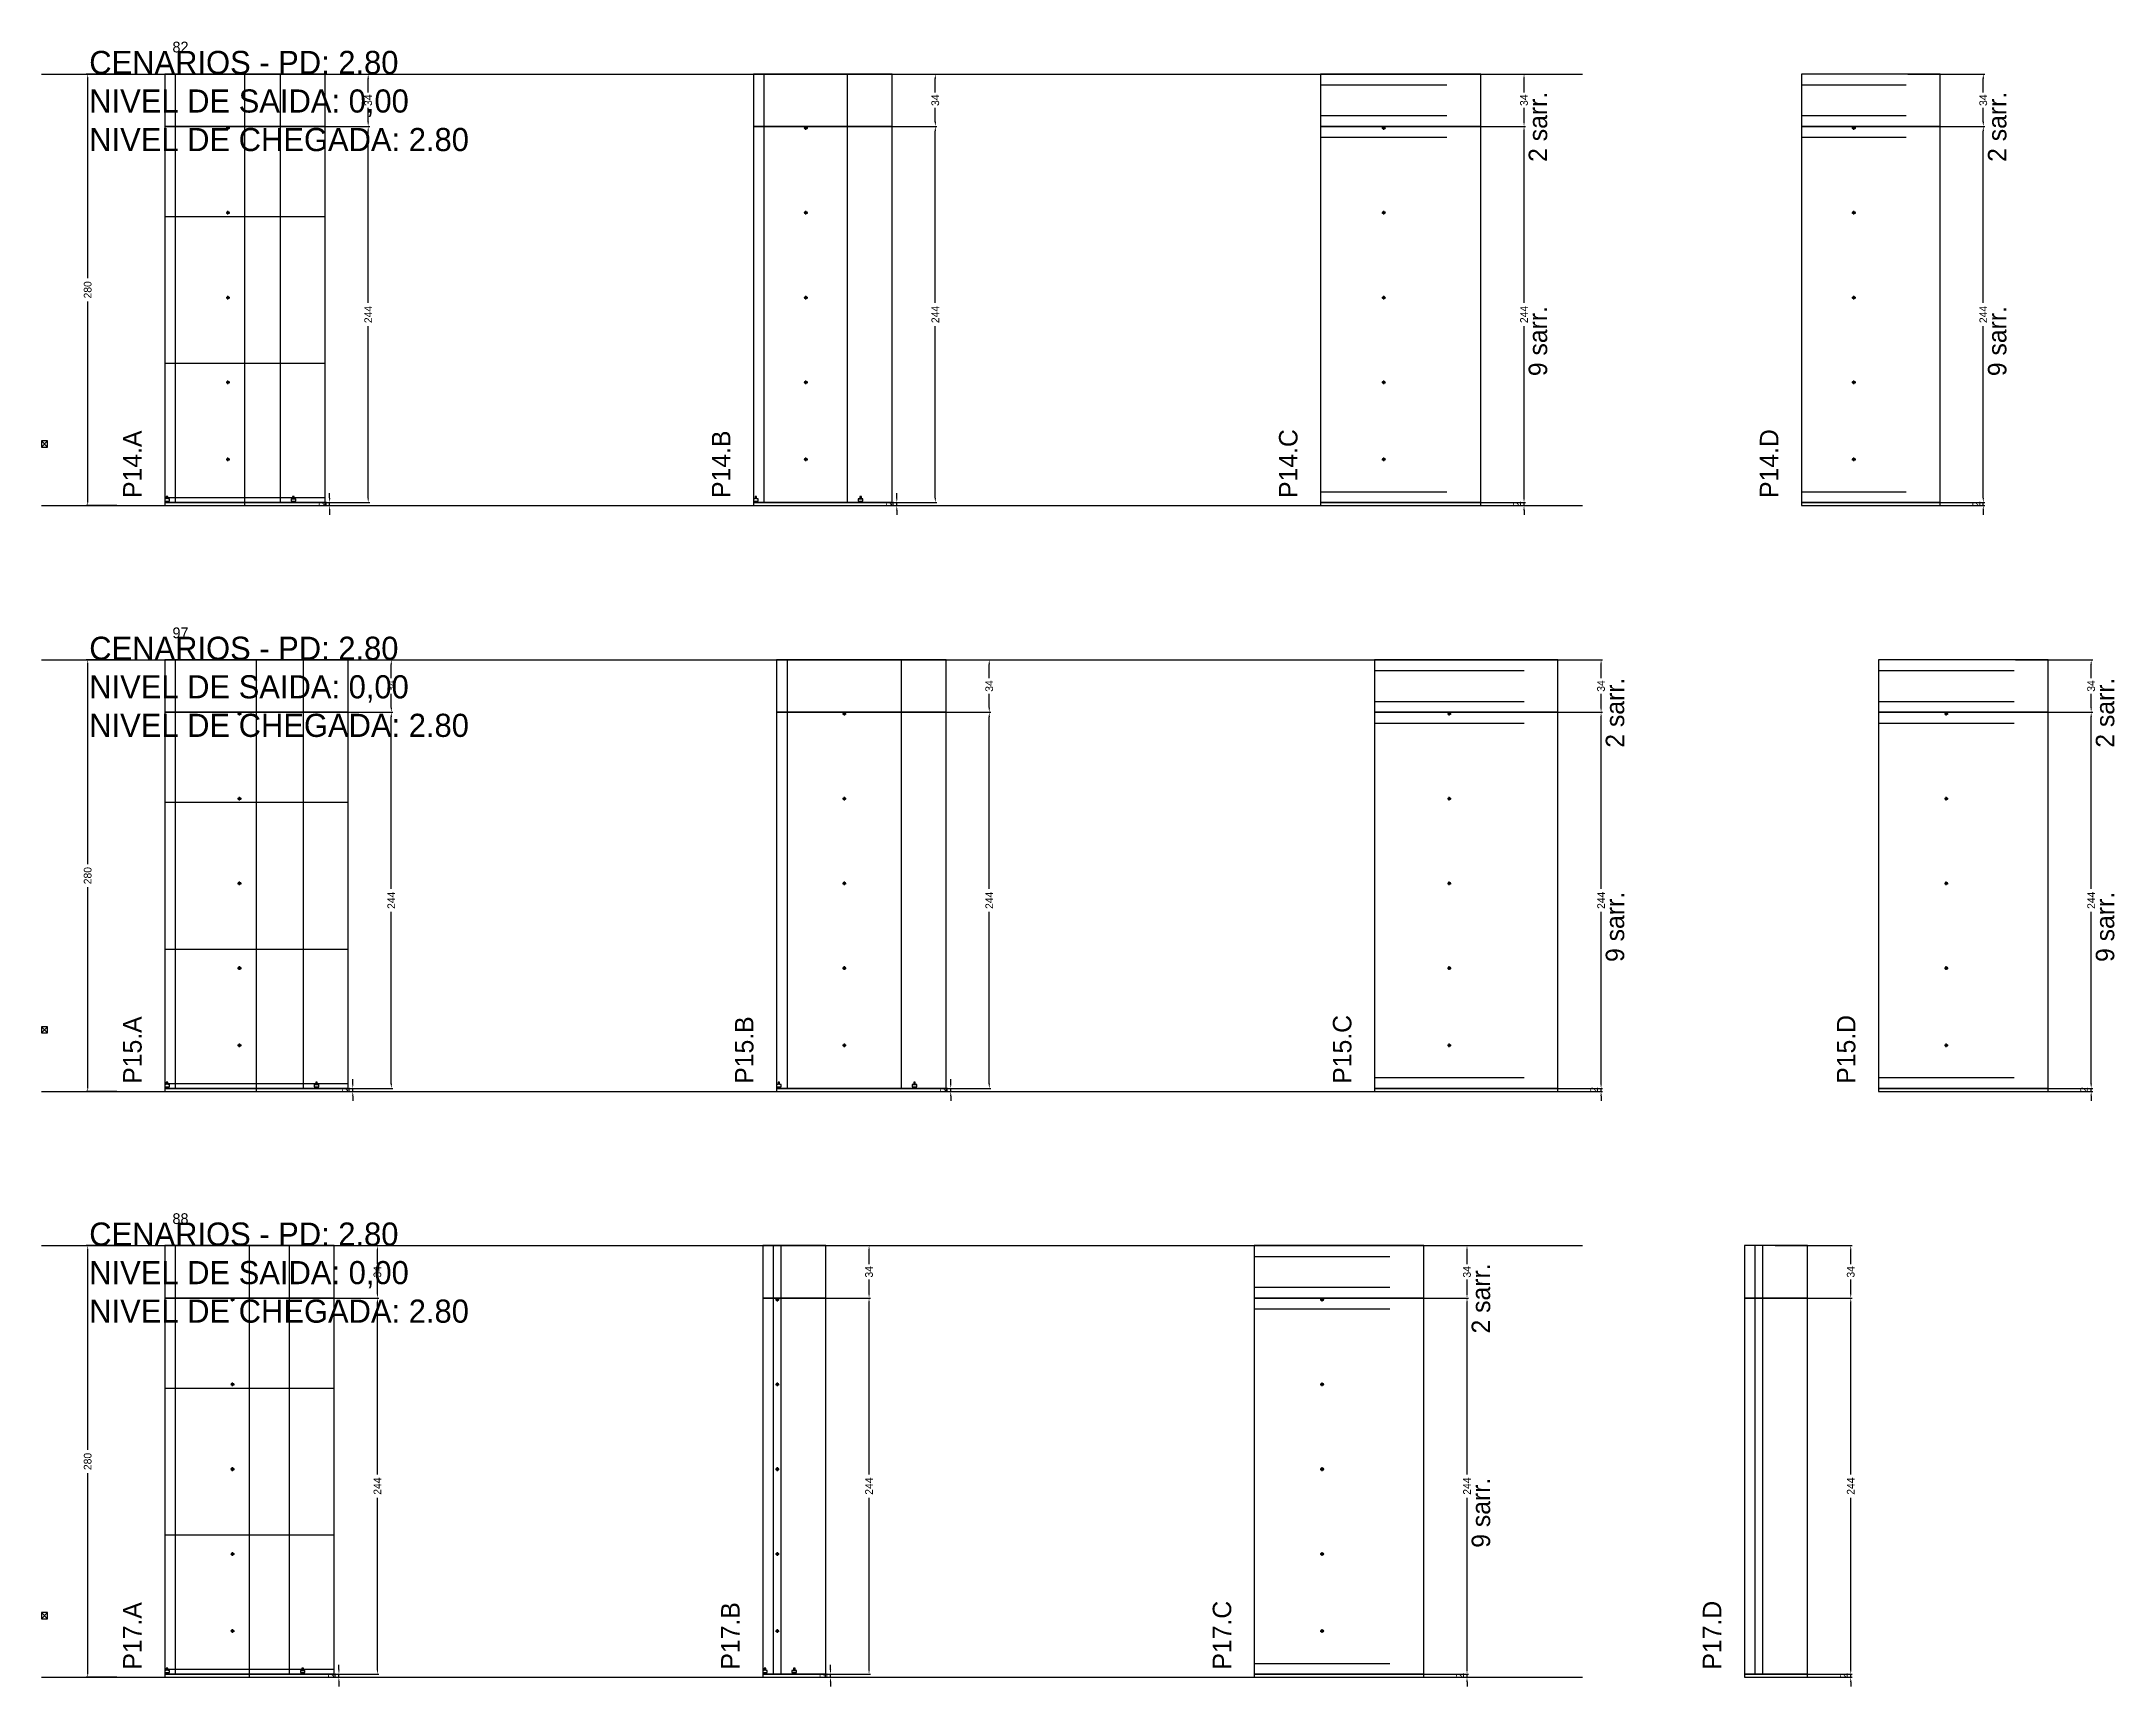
# Model space of a CAD drawing. Header units: centimetres. Extents: x -10500 to 4141, y -7986 to 295.
# Drawn here: x -7000 to -5655, y -6086 to -5019 of the extents above; entities that cross this region are included whole.
import ezdxf

# ---------------------------------------------------------------- set-up
doc = ezdxf.new("R2010")
doc.units = ezdxf.units.CM
doc.linetypes.add('DASHED', pattern=[2, -2])
for name, color, linetype in [('COTA', 241, 'Continuous'), ('COTAS FURACAO', 16, 'Continuous'), ('Madeira', 30, 'Continuous'), ('NOMENCLATURA', 7, 'Continuous'), ('Nível', 160, 'Continuous'), ('Painéis', 200, 'Continuous'), ('Perfil Metálico', 150, 'Continuous'), ('SARR_2.2x7', 40, 'Continuous'), ('SARRAFO DE PRESSAO', 200, 'Continuous'), ('texto', 7, 'Continuous')]:
    doc.layers.add(name, color=color, linetype=linetype)
doc.dimstyles.new('PAINEL-NOVA', dxfattribs={"dimtxt": 5, "dimasz": 3, "dimexe": 1, "dimexo": 1, "dimgap": 1, "dimtad": 1, "dimcen": 2.5, "dimazin": 3, "dimtfac": 1, "dimtmove": 0, "dimatfit": 3})

# ---------------------------------------------------------------- blocks, each defined once
blk = doc.blocks.new('_CLOSEDFILLED')
at = {"color": 0, "linetype": 'BYBLOCK'}
blk.add_solid([(-1, 0.16), (0, 0), (-1, -0.16)], dxfattribs=at)
blk = doc.blocks.new('*D339')
for p, q in [((-6951, -5040), (-6971, -5040)), ((-6970, -5172.5), (-6970, -5043)), ((-6970, -5317), (-6970, -5187.5)), ((-6951, -5320), (-6971, -5320))]:
    blk.add_line(p, q)
at = {"layer": 'Defpoints'}
for p in [(-6950, -5040), (-6970, -5320), (-6950, -5320)]:
    blk.add_point(p, dxfattribs=at)
at = {"layer": 'COTA', "xscale": 3, "yscale": 3}
for p, rotation in [((-6970, -5040), 90), ((-6970, -5320), 270)]:
    blk.add_blockref('_CLOSEDFILLED', p, dxfattribs=dict(at, rotation=rotation))
at = {"layer": 'COTA', "insert": (-6970, -5180), "char_height": 5, "attachment_point": 5, "rotation": 90}
blk.add_mtext('280', dxfattribs=at)
blk = doc.blocks.new('MULDURA')
at = {"layer": 'Paineis'}
for p, q in [((0, 0), (4, 4)), ((4, 0), (0, 4))]:
    blk.add_line(p, q, dxfattribs=at)
blk.add_lwpolyline([(0, 0), (4, 0), (4, 4), (0, 4)], close=True, dxfattribs=at)
blk = doc.blocks.new('*D341')
for p, q in [((-6837, -5074), (-6787, -5074)), ((-6788, -5188.5), (-6788, -5077)), ((-6788, -5315), (-6788, -5203.5)), ((-6837, -5318), (-6787, -5318))]:
    blk.add_line(p, q)
at = {"layer": 'Defpoints'}
for p in [(-6838, -5074), (-6838, -5318), (-6788, -5318)]:
    blk.add_point(p, dxfattribs=at)
at = {"layer": 'COTA', "xscale": 3, "yscale": 3}
for p, rotation in [((-6788, -5074), 90), ((-6788, -5318), 270)]:
    blk.add_blockref('_CLOSEDFILLED', p, dxfattribs=dict(at, rotation=rotation))
at = {"layer": 'COTA', "insert": (-6788, -5196), "char_height": 5, "attachment_point": 5, "rotation": 90}
blk.add_mtext('244', dxfattribs=at)
blk = doc.blocks.new('*D342')
for p, q in [((-6837, -5040), (-6787, -5040)), ((-6788, -5052), (-6788, -5043)), ((-6788, -5071), (-6788, -5062)), ((-6837, -5074), (-6787, -5074))]:
    blk.add_line(p, q)
at = {"layer": 'Defpoints'}
for p in [(-6838, -5040), (-6838, -5074), (-6788, -5074)]:
    blk.add_point(p, dxfattribs=at)
at = {"layer": 'COTA', "xscale": 3, "yscale": 3}
for p, rotation in [((-6788, -5040), 90), ((-6788, -5074), 270)]:
    blk.add_blockref('_CLOSEDFILLED', p, dxfattribs=dict(at, rotation=rotation))
at = {"layer": 'COTA', "insert": (-6788, -5057), "char_height": 5, "attachment_point": 5, "rotation": 90}
blk.add_mtext('34', dxfattribs=at)
blk = doc.blocks.new('SLIPTEE')
at = {"layer": 'Paineis'}
blk.add_lwpolyline([(0, 0), (3, 0), (3, 1.5), (2, 1.5), (2, 3), (1, 3), (1, 1.5), (0, 1.5)], close=True, dxfattribs=at)
blk = doc.blocks.new('SLIPTDD')
at = {"layer": 'Paineis'}
blk.add_line((0, 1.5), (3, 1.5), dxfattribs=at)
blk.add_lwpolyline([(0, 0), (3, 0), (3, 1.5), (2, 1.5), (2, 3), (1, 3), (1, 1.5), (0, 1.5)], close=True, dxfattribs=at)
blk = doc.blocks.new('furacao')
at = {"layer": 'COTAS FURACAO'}
for p, q in [((-1.2, 0), (1.2, 0)), ((0, -1.2), (0, 1.2))]:
    blk.add_line(p, q, dxfattribs=at)
blk.add_circle((0, 0), 0.8, dxfattribs=at)
blk = doc.blocks.new('*D344')
for p, q in [((-6469, -5074), (-6419, -5074)), ((-6420, -5188.5), (-6420, -5077)), ((-6420, -5315), (-6420, -5203.5)), ((-6469, -5318), (-6419, -5318))]:
    blk.add_line(p, q)
at = {"layer": 'Defpoints'}
for p in [(-6470, -5074), (-6470, -5318), (-6420, -5318)]:
    blk.add_point(p, dxfattribs=at)
at = {"layer": 'COTA', "xscale": 3, "yscale": 3}
for p, rotation in [((-6420, -5074), 90), ((-6420, -5318), 270)]:
    blk.add_blockref('_CLOSEDFILLED', p, dxfattribs=dict(at, rotation=rotation))
at = {"layer": 'COTA', "insert": (-6420, -5196), "char_height": 5, "attachment_point": 5, "rotation": 90}
blk.add_mtext('244', dxfattribs=at)
blk = doc.blocks.new('*D345')
for p, q in [((-6469, -5040), (-6419, -5040)), ((-6420, -5052), (-6420, -5043)), ((-6420, -5071), (-6420, -5062)), ((-6469, -5074), (-6419, -5074))]:
    blk.add_line(p, q)
at = {"layer": 'Defpoints'}
for p in [(-6470, -5040), (-6470, -5074), (-6420, -5074)]:
    blk.add_point(p, dxfattribs=at)
at = {"layer": 'COTA', "xscale": 3, "yscale": 3}
for p, rotation in [((-6420, -5040), 90), ((-6420, -5074), 270)]:
    blk.add_blockref('_CLOSEDFILLED', p, dxfattribs=dict(at, rotation=rotation))
at = {"layer": 'COTA', "insert": (-6420, -5057), "char_height": 5, "attachment_point": 5, "rotation": 90}
blk.add_mtext('34', dxfattribs=at)
blk = doc.blocks.new('*D347')
for p, q in [((-6087, -5074), (-6037, -5074)), ((-6038, -5188.5), (-6038, -5077)), ((-6038, -5315), (-6038, -5203.5)), ((-6087, -5318), (-6037, -5318))]:
    blk.add_line(p, q)
at = {"layer": 'Defpoints'}
for p in [(-6088, -5074), (-6088, -5318), (-6038, -5318)]:
    blk.add_point(p, dxfattribs=at)
at = {"layer": 'COTA', "xscale": 3, "yscale": 3}
for p, rotation in [((-6038, -5074), 90), ((-6038, -5318), 270)]:
    blk.add_blockref('_CLOSEDFILLED', p, dxfattribs=dict(at, rotation=rotation))
at = {"layer": 'COTA', "insert": (-6038, -5196), "char_height": 5, "attachment_point": 5, "rotation": 90}
blk.add_mtext('244', dxfattribs=at)
blk = doc.blocks.new('*D348')
for p, q in [((-6087, -5040), (-6037, -5040)), ((-6038, -5052), (-6038, -5043)), ((-6038, -5071), (-6038, -5062)), ((-6087, -5074), (-6037, -5074))]:
    blk.add_line(p, q)
at = {"layer": 'Defpoints'}
for p in [(-6088, -5040), (-6088, -5074), (-6038, -5074)]:
    blk.add_point(p, dxfattribs=at)
at = {"layer": 'COTA', "xscale": 3, "yscale": 3}
for p, rotation in [((-6038, -5040), 90), ((-6038, -5074), 270)]:
    blk.add_blockref('_CLOSEDFILLED', p, dxfattribs=dict(at, rotation=rotation))
at = {"layer": 'COTA', "insert": (-6038, -5057), "char_height": 5, "attachment_point": 5, "rotation": 90}
blk.add_mtext('34', dxfattribs=at)
blk = doc.blocks.new('*D350')
for p, q in [((-5789, -5074), (-5739, -5074)), ((-5740, -5188.5), (-5740, -5077)), ((-5740, -5315), (-5740, -5203.5)), ((-5789, -5318), (-5739, -5318))]:
    blk.add_line(p, q)
at = {"layer": 'Defpoints'}
for p in [(-5790, -5074), (-5790, -5318), (-5740, -5318)]:
    blk.add_point(p, dxfattribs=at)
at = {"layer": 'COTA', "xscale": 3, "yscale": 3}
for p, rotation in [((-5740, -5074), 90), ((-5740, -5318), 270)]:
    blk.add_blockref('_CLOSEDFILLED', p, dxfattribs=dict(at, rotation=rotation))
at = {"layer": 'COTA', "insert": (-5740, -5196), "char_height": 5, "attachment_point": 5, "rotation": 90}
blk.add_mtext('244', dxfattribs=at)
blk = doc.blocks.new('*D351')
for p, q in [((-5789, -5040), (-5739, -5040)), ((-5740, -5052), (-5740, -5043)), ((-5740, -5071), (-5740, -5062)), ((-5789, -5074), (-5739, -5074))]:
    blk.add_line(p, q)
at = {"layer": 'Defpoints'}
for p in [(-5790, -5040), (-5790, -5074), (-5740, -5074)]:
    blk.add_point(p, dxfattribs=at)
at = {"layer": 'COTA', "xscale": 3, "yscale": 3}
for p, rotation in [((-5740, -5040), 90), ((-5740, -5074), 270)]:
    blk.add_blockref('_CLOSEDFILLED', p, dxfattribs=dict(at, rotation=rotation))
at = {"layer": 'COTA', "insert": (-5740, -5057), "char_height": 5, "attachment_point": 5, "rotation": 90}
blk.add_mtext('34', dxfattribs=at)
blk = doc.blocks.new('*D365')
for p, q in [((-6951, -5420), (-6971, -5420)), ((-6970, -5552.5), (-6970, -5423)), ((-6970, -5697), (-6970, -5567.5)), ((-6951, -5700), (-6971, -5700))]:
    blk.add_line(p, q)
at = {"layer": 'Defpoints'}
for p in [(-6950, -5420), (-6970, -5700), (-6950, -5700)]:
    blk.add_point(p, dxfattribs=at)
at = {"layer": 'COTA', "xscale": 3, "yscale": 3}
for p, rotation in [((-6970, -5420), 90), ((-6970, -5700), 270)]:
    blk.add_blockref('_CLOSEDFILLED', p, dxfattribs=dict(at, rotation=rotation))
at = {"layer": 'COTA', "insert": (-6970, -5560), "char_height": 5, "attachment_point": 5, "rotation": 90}
blk.add_mtext('280', dxfattribs=at)
blk = doc.blocks.new('*D367')
for p, q in [((-6822, -5454), (-6772, -5454)), ((-6773, -5568.5), (-6773, -5457)), ((-6773, -5695), (-6773, -5583.5)), ((-6822, -5698), (-6772, -5698))]:
    blk.add_line(p, q)
at = {"layer": 'Defpoints'}
for p in [(-6823, -5454), (-6823, -5698), (-6773, -5698)]:
    blk.add_point(p, dxfattribs=at)
at = {"layer": 'COTA', "xscale": 3, "yscale": 3}
for p, rotation in [((-6773, -5454), 90), ((-6773, -5698), 270)]:
    blk.add_blockref('_CLOSEDFILLED', p, dxfattribs=dict(at, rotation=rotation))
at = {"layer": 'COTA', "insert": (-6773, -5576), "char_height": 5, "attachment_point": 5, "rotation": 90}
blk.add_mtext('244', dxfattribs=at)
blk = doc.blocks.new('*D368')
for p, q in [((-6822, -5420), (-6772, -5420)), ((-6773, -5432), (-6773, -5423)), ((-6773, -5451), (-6773, -5442)), ((-6822, -5454), (-6772, -5454))]:
    blk.add_line(p, q)
at = {"layer": 'Defpoints'}
for p in [(-6823, -5420), (-6823, -5454), (-6773, -5454)]:
    blk.add_point(p, dxfattribs=at)
at = {"layer": 'COTA', "xscale": 3, "yscale": 3}
for p, rotation in [((-6773, -5420), 90), ((-6773, -5454), 270)]:
    blk.add_blockref('_CLOSEDFILLED', p, dxfattribs=dict(at, rotation=rotation))
at = {"layer": 'COTA', "insert": (-6773, -5437), "char_height": 5, "attachment_point": 5, "rotation": 90}
blk.add_mtext('34', dxfattribs=at)
blk = doc.blocks.new('*D370')
for p, q in [((-6434, -5454), (-6384, -5454)), ((-6385, -5568.5), (-6385, -5457)), ((-6385, -5695), (-6385, -5583.5)), ((-6434, -5698), (-6384, -5698))]:
    blk.add_line(p, q)
at = {"layer": 'Defpoints'}
for p in [(-6435, -5454), (-6435, -5698), (-6385, -5698)]:
    blk.add_point(p, dxfattribs=at)
at = {"layer": 'COTA', "xscale": 3, "yscale": 3}
for p, rotation in [((-6385, -5454), 90), ((-6385, -5698), 270)]:
    blk.add_blockref('_CLOSEDFILLED', p, dxfattribs=dict(at, rotation=rotation))
at = {"layer": 'COTA', "insert": (-6385, -5576), "char_height": 5, "attachment_point": 5, "rotation": 90}
blk.add_mtext('244', dxfattribs=at)
blk = doc.blocks.new('*D371')
for p, q in [((-6434, -5420), (-6384, -5420)), ((-6385, -5432), (-6385, -5423)), ((-6385, -5451), (-6385, -5442)), ((-6434, -5454), (-6384, -5454))]:
    blk.add_line(p, q)
at = {"layer": 'Defpoints'}
for p in [(-6435, -5420), (-6435, -5454), (-6385, -5454)]:
    blk.add_point(p, dxfattribs=at)
at = {"layer": 'COTA', "xscale": 3, "yscale": 3}
for p, rotation in [((-6385, -5420), 90), ((-6385, -5454), 270)]:
    blk.add_blockref('_CLOSEDFILLED', p, dxfattribs=dict(at, rotation=rotation))
at = {"layer": 'COTA', "insert": (-6385, -5437), "char_height": 5, "attachment_point": 5, "rotation": 90}
blk.add_mtext('34', dxfattribs=at)
blk = doc.blocks.new('*D373')
for p, q in [((-6037, -5454), (-5987, -5454)), ((-5988, -5568.5), (-5988, -5457)), ((-5988, -5695), (-5988, -5583.5)), ((-6037, -5698), (-5987, -5698))]:
    blk.add_line(p, q)
at = {"layer": 'Defpoints'}
for p in [(-6038, -5454), (-6038, -5698), (-5988, -5698)]:
    blk.add_point(p, dxfattribs=at)
at = {"layer": 'COTA', "xscale": 3, "yscale": 3}
for p, rotation in [((-5988, -5454), 90), ((-5988, -5698), 270)]:
    blk.add_blockref('_CLOSEDFILLED', p, dxfattribs=dict(at, rotation=rotation))
at = {"layer": 'COTA', "insert": (-5988, -5576), "char_height": 5, "attachment_point": 5, "rotation": 90}
blk.add_mtext('244', dxfattribs=at)
blk = doc.blocks.new('*D374')
for p, q in [((-6037, -5420), (-5987, -5420)), ((-5988, -5432), (-5988, -5423)), ((-5988, -5451), (-5988, -5442)), ((-6037, -5454), (-5987, -5454))]:
    blk.add_line(p, q)
at = {"layer": 'Defpoints'}
for p in [(-6038, -5420), (-6038, -5454), (-5988, -5454)]:
    blk.add_point(p, dxfattribs=at)
at = {"layer": 'COTA', "xscale": 3, "yscale": 3}
for p, rotation in [((-5988, -5420), 90), ((-5988, -5454), 270)]:
    blk.add_blockref('_CLOSEDFILLED', p, dxfattribs=dict(at, rotation=rotation))
at = {"layer": 'COTA', "insert": (-5988, -5437), "char_height": 5, "attachment_point": 5, "rotation": 90}
blk.add_mtext('34', dxfattribs=at)
blk = doc.blocks.new('*D376')
for p, q in [((-5719, -5454), (-5669, -5454)), ((-5670, -5568.5), (-5670, -5457)), ((-5670, -5695), (-5670, -5583.5)), ((-5719, -5698), (-5669, -5698))]:
    blk.add_line(p, q)
at = {"layer": 'Defpoints'}
for p in [(-5720, -5454), (-5720, -5698), (-5670, -5698)]:
    blk.add_point(p, dxfattribs=at)
at = {"layer": 'COTA', "xscale": 3, "yscale": 3}
for p, rotation in [((-5670, -5454), 90), ((-5670, -5698), 270)]:
    blk.add_blockref('_CLOSEDFILLED', p, dxfattribs=dict(at, rotation=rotation))
at = {"layer": 'COTA', "insert": (-5670, -5576), "char_height": 5, "attachment_point": 5, "rotation": 90}
blk.add_mtext('244', dxfattribs=at)
blk = doc.blocks.new('*D377')
for p, q in [((-5719, -5420), (-5669, -5420)), ((-5670, -5432), (-5670, -5423)), ((-5670, -5451), (-5670, -5442)), ((-5719, -5454), (-5669, -5454))]:
    blk.add_line(p, q)
at = {"layer": 'Defpoints'}
for p in [(-5720, -5420), (-5720, -5454), (-5670, -5454)]:
    blk.add_point(p, dxfattribs=at)
at = {"layer": 'COTA', "xscale": 3, "yscale": 3}
for p, rotation in [((-5670, -5420), 90), ((-5670, -5454), 270)]:
    blk.add_blockref('_CLOSEDFILLED', p, dxfattribs=dict(at, rotation=rotation))
at = {"layer": 'COTA', "insert": (-5670, -5437), "char_height": 5, "attachment_point": 5, "rotation": 90}
blk.add_mtext('34', dxfattribs=at)
blk = doc.blocks.new('*D391')
for p, q in [((-6951, -5800), (-6971, -5800)), ((-6970, -5932.5), (-6970, -5803)), ((-6970, -6077), (-6970, -5947.5)), ((-6951, -6080), (-6971, -6080))]:
    blk.add_line(p, q)
at = {"layer": 'Defpoints'}
for p in [(-6950, -5800), (-6970, -6080), (-6950, -6080)]:
    blk.add_point(p, dxfattribs=at)
at = {"layer": 'COTA', "xscale": 3, "yscale": 3}
for p, rotation in [((-6970, -5800), 90), ((-6970, -6080), 270)]:
    blk.add_blockref('_CLOSEDFILLED', p, dxfattribs=dict(at, rotation=rotation))
at = {"layer": 'COTA', "insert": (-6970, -5940), "char_height": 5, "attachment_point": 5, "rotation": 90}
blk.add_mtext('280', dxfattribs=at)
blk = doc.blocks.new('*D393')
for p, q in [((-6831, -5834), (-6781, -5834)), ((-6782, -5948.5), (-6782, -5837)), ((-6782, -6075), (-6782, -5963.5)), ((-6831, -6078), (-6781, -6078))]:
    blk.add_line(p, q)
at = {"layer": 'Defpoints'}
for p in [(-6832, -5834), (-6832, -6078), (-6782, -6078)]:
    blk.add_point(p, dxfattribs=at)
at = {"layer": 'COTA', "xscale": 3, "yscale": 3}
for p, rotation in [((-6782, -5834), 90), ((-6782, -6078), 270)]:
    blk.add_blockref('_CLOSEDFILLED', p, dxfattribs=dict(at, rotation=rotation))
at = {"layer": 'COTA', "insert": (-6782, -5956), "char_height": 5, "attachment_point": 5, "rotation": 90}
blk.add_mtext('244', dxfattribs=at)
blk = doc.blocks.new('*D394')
for p, q in [((-6831, -5800), (-6781, -5800)), ((-6782, -5812), (-6782, -5803)), ((-6782, -5831), (-6782, -5822)), ((-6831, -5834), (-6781, -5834))]:
    blk.add_line(p, q)
at = {"layer": 'Defpoints'}
for p in [(-6832, -5800), (-6832, -5834), (-6782, -5834)]:
    blk.add_point(p, dxfattribs=at)
at = {"layer": 'COTA', "xscale": 3, "yscale": 3}
for p, rotation in [((-6782, -5800), 90), ((-6782, -5834), 270)]:
    blk.add_blockref('_CLOSEDFILLED', p, dxfattribs=dict(at, rotation=rotation))
at = {"layer": 'COTA', "insert": (-6782, -5817), "char_height": 5, "attachment_point": 5, "rotation": 90}
blk.add_mtext('34', dxfattribs=at)
blk = doc.blocks.new('*D396')
for p, q in [((-6512, -5834), (-6462, -5834)), ((-6463, -5948.5), (-6463, -5837)), ((-6463, -6075), (-6463, -5963.5)), ((-6512, -6078), (-6462, -6078))]:
    blk.add_line(p, q)
at = {"layer": 'Defpoints'}
for p in [(-6513, -5834), (-6513, -6078), (-6463, -6078)]:
    blk.add_point(p, dxfattribs=at)
at = {"layer": 'COTA', "xscale": 3, "yscale": 3}
for p, rotation in [((-6463, -5834), 90), ((-6463, -6078), 270)]:
    blk.add_blockref('_CLOSEDFILLED', p, dxfattribs=dict(at, rotation=rotation))
at = {"layer": 'COTA', "insert": (-6463, -5956), "char_height": 5, "attachment_point": 5, "rotation": 90}
blk.add_mtext('244', dxfattribs=at)
blk = doc.blocks.new('*D397')
for p, q in [((-6512, -5800), (-6462, -5800)), ((-6463, -5812), (-6463, -5803)), ((-6463, -5831), (-6463, -5822)), ((-6512, -5834), (-6462, -5834))]:
    blk.add_line(p, q)
at = {"layer": 'Defpoints'}
for p in [(-6513, -5800), (-6513, -5834), (-6463, -5834)]:
    blk.add_point(p, dxfattribs=at)
at = {"layer": 'COTA', "xscale": 3, "yscale": 3}
for p, rotation in [((-6463, -5800), 90), ((-6463, -5834), 270)]:
    blk.add_blockref('_CLOSEDFILLED', p, dxfattribs=dict(at, rotation=rotation))
at = {"layer": 'COTA', "insert": (-6463, -5817), "char_height": 5, "attachment_point": 5, "rotation": 90}
blk.add_mtext('34', dxfattribs=at)
blk = doc.blocks.new('*D399')
for p, q in [((-6124, -5834), (-6074, -5834)), ((-6075, -5948.5), (-6075, -5837)), ((-6075, -6075), (-6075, -5963.5)), ((-6124, -6078), (-6074, -6078))]:
    blk.add_line(p, q)
at = {"layer": 'Defpoints'}
for p in [(-6125, -5834), (-6125, -6078), (-6075, -6078)]:
    blk.add_point(p, dxfattribs=at)
at = {"layer": 'COTA', "xscale": 3, "yscale": 3}
for p, rotation in [((-6075, -5834), 90), ((-6075, -6078), 270)]:
    blk.add_blockref('_CLOSEDFILLED', p, dxfattribs=dict(at, rotation=rotation))
at = {"layer": 'COTA', "insert": (-6075, -5956), "char_height": 5, "attachment_point": 5, "rotation": 90}
blk.add_mtext('244', dxfattribs=at)
blk = doc.blocks.new('*D400')
for p, q in [((-6124, -5800), (-6074, -5800)), ((-6075, -5812), (-6075, -5803)), ((-6075, -5831), (-6075, -5822)), ((-6124, -5834), (-6074, -5834))]:
    blk.add_line(p, q)
at = {"layer": 'Defpoints'}
for p in [(-6125, -5800), (-6125, -5834), (-6075, -5834)]:
    blk.add_point(p, dxfattribs=at)
at = {"layer": 'COTA', "xscale": 3, "yscale": 3}
for p, rotation in [((-6075, -5800), 90), ((-6075, -5834), 270)]:
    blk.add_blockref('_CLOSEDFILLED', p, dxfattribs=dict(at, rotation=rotation))
at = {"layer": 'COTA', "insert": (-6075, -5817), "char_height": 5, "attachment_point": 5, "rotation": 90}
blk.add_mtext('34', dxfattribs=at)
blk = doc.blocks.new('*D402')
for p, q in [((-5875, -5834), (-5825, -5834)), ((-5826, -5948.5), (-5826, -5837)), ((-5826, -6075), (-5826, -5963.5)), ((-5875, -6078), (-5825, -6078))]:
    blk.add_line(p, q)
at = {"layer": 'Defpoints'}
for p in [(-5876, -5834), (-5876, -6078), (-5826, -6078)]:
    blk.add_point(p, dxfattribs=at)
at = {"layer": 'COTA', "xscale": 3, "yscale": 3}
for p, rotation in [((-5826, -5834), 90), ((-5826, -6078), 270)]:
    blk.add_blockref('_CLOSEDFILLED', p, dxfattribs=dict(at, rotation=rotation))
at = {"layer": 'COTA', "insert": (-5826, -5956), "char_height": 5, "attachment_point": 5, "rotation": 90}
blk.add_mtext('244', dxfattribs=at)
blk = doc.blocks.new('*D403')
for p, q in [((-5875, -5800), (-5825, -5800)), ((-5826, -5812), (-5826, -5803)), ((-5826, -5831), (-5826, -5822)), ((-5875, -5834), (-5825, -5834))]:
    blk.add_line(p, q)
at = {"layer": 'Defpoints'}
for p in [(-5876, -5800), (-5876, -5834), (-5826, -5834)]:
    blk.add_point(p, dxfattribs=at)
at = {"layer": 'COTA', "xscale": 3, "yscale": 3}
for p, rotation in [((-5826, -5800), 90), ((-5826, -5834), 270)]:
    blk.add_blockref('_CLOSEDFILLED', p, dxfattribs=dict(at, rotation=rotation))
at = {"layer": 'COTA', "insert": (-5826, -5817), "char_height": 5, "attachment_point": 5, "rotation": 90}
blk.add_mtext('34', dxfattribs=at)

msp = doc.modelspace()

# ---------------------------------------------------------------- linework, layer by layer
at = {"layer": 'Madeira'}
for points in [[(-6920, -5132.4), (-6816, -5132.4)], [(-6920, -5227.6), (-6816, -5227.6)], [(-6920, -5512.4), (-6801, -5512.4)], [(-6920, -5607.6), (-6801, -5607.6)], [(-6920, -5892.4), (-6810, -5892.4)], [(-6920, -5987.6), (-6810, -5987.6)]]:
    msp.add_lwpolyline(points, dxfattribs=at)
at = {"layer": 'Nível', "linetype": 'DASHED'}
for points in [[(-7000, -5040), (-6000, -5040)], [(-7000, -5320), (-6000, -5320)], [(-7000, -5420), (-6000, -5420)], [(-7000, -5700), (-6000, -5700)], [(-7000, -5800), (-6000, -5800)], [(-7000, -6080), (-6000, -6080)]]:
    msp.add_lwpolyline(points, dxfattribs=at)
at = {"layer": 'Painéis'}
for points in [[(-6920, -5074), (-6816, -5074), (-6816, -5040), (-6920, -5040)], [(-6920, -5320), (-6816, -5320), (-6816, -5040), (-6920, -5040)], [(-6538, -5074), (-6448, -5074), (-6448, -5040), (-6538, -5040)], [(-6170, -5074), (-6066, -5074), (-6066, -5040), (-6170, -5040)], [(-5858, -5074), (-5768, -5074), (-5768, -5040), (-5858, -5040)], [(-6920, -5318), (-6816, -5318), (-6816, -5074), (-6920, -5074)], [(-6538, -5318), (-6448, -5318), (-6448, -5074), (-6538, -5074)], [(-6170, -5318), (-6066, -5318), (-6066, -5074), (-6170, -5074)], [(-5858, -5318), (-5768, -5318), (-5768, -5074), (-5858, -5074)], [(-6920, -5320), (-6816, -5320), (-6816, -5318), (-6920, -5318)], [(-6538, -5320), (-6448, -5320), (-6448, -5318), (-6538, -5318)], [(-6170, -5320), (-6066, -5320), (-6066, -5318), (-6170, -5318)], [(-5858, -5320), (-5768, -5320), (-5768, -5318), (-5858, -5318)], [(-6920, -5454), (-6801, -5454), (-6801, -5420), (-6920, -5420)], [(-6920, -5700), (-6801, -5700), (-6801, -5420), (-6920, -5420)], [(-6523, -5454), (-6413, -5454), (-6413, -5420), (-6523, -5420)], [(-6135, -5454), (-6016, -5454), (-6016, -5420), (-6135, -5420)], [(-5808, -5454), (-5698, -5454), (-5698, -5420), (-5808, -5420)], [(-6920, -5698), (-6801, -5698), (-6801, -5454), (-6920, -5454)], [(-6523, -5698), (-6413, -5698), (-6413, -5454), (-6523, -5454)], [(-6135, -5698), (-6016, -5698), (-6016, -5454), (-6135, -5454)], [(-5808, -5698), (-5698, -5698), (-5698, -5454), (-5808, -5454)], [(-6920, -5700), (-6801, -5700), (-6801, -5698), (-6920, -5698)], [(-6523, -5700), (-6413, -5700), (-6413, -5698), (-6523, -5698)], [(-6135, -5700), (-6016, -5700), (-6016, -5698), (-6135, -5698)], [(-5808, -5700), (-5698, -5700), (-5698, -5698), (-5808, -5698)], [(-6920, -5834), (-6810, -5834), (-6810, -5800), (-6920, -5800)], [(-6920, -6080), (-6810, -6080), (-6810, -5800), (-6920, -5800)], [(-6532, -5834), (-6491, -5834), (-6491, -5800), (-6532, -5800)], [(-6213, -5834), (-6103, -5834), (-6103, -5800), (-6213, -5800)], [(-5895, -5834), (-5854, -5834), (-5854, -5800), (-5895, -5800)], [(-6920, -6078), (-6810, -6078), (-6810, -5834), (-6920, -5834)], [(-6532, -6078), (-6491, -6078), (-6491, -5834), (-6532, -5834)], [(-6213, -6078), (-6103, -6078), (-6103, -5834), (-6213, -5834)], [(-5895, -6078), (-5854, -6078), (-5854, -5834), (-5895, -5834)], [(-6920, -6080), (-6810, -6080), (-6810, -6078), (-6920, -6078)], [(-6532, -6080), (-6491, -6080), (-6491, -6078), (-6532, -6078)], [(-6213, -6080), (-6103, -6080), (-6103, -6078), (-6213, -6078)], [(-5895, -6080), (-5854, -6080), (-5854, -6078), (-5895, -6078)]]:
    msp.add_lwpolyline(points, close=True, dxfattribs=at)
at = {"layer": 'Perfil Metálico'}
for p, q in [((-6868, -5320), (-6868, -5040)), ((-6860.5, -5700), (-6860.5, -5420)), ((-6865, -6080), (-6865, -5800))]:
    msp.add_line(p, q, dxfattribs=at)
at = {"layer": 'SARR_2.2x7'}
for points in [[(-6913, -5074), (-6913, -5040)], [(-6845, -5074), (-6845, -5040)], [(-6531, -5074), (-6531, -5040)], [(-6477, -5074), (-6477, -5040)], [(-6170, -5047), (-6088, -5047)], [(-5858, -5047), (-5790, -5047)], [(-6170, -5067), (-6088, -5067)], [(-5858, -5067), (-5790, -5067)], [(-6170, -5081), (-6088, -5081)], [(-5858, -5081), (-5790, -5081)], [(-6170, -5311), (-6088, -5311)], [(-5858, -5311), (-5790, -5311)], [(-6913, -5454), (-6913, -5420)], [(-6830, -5454), (-6830, -5420)], [(-6516, -5454), (-6516, -5420)], [(-6442, -5454), (-6442, -5420)], [(-6135, -5427), (-6038, -5427)], [(-5808, -5427), (-5720, -5427)], [(-6135, -5447), (-6038, -5447)], [(-5808, -5447), (-5720, -5447)], [(-6135, -5461), (-6038, -5461)], [(-5808, -5461), (-5720, -5461)], [(-6135, -5691), (-6038, -5691)], [(-5808, -5691), (-5720, -5691)], [(-6913, -5834), (-6913, -5800)], [(-6839, -5834), (-6839, -5800)], [(-6525, -5834), (-6525, -5800)], [(-6520, -5834), (-6520, -5800)], [(-6213, -5807), (-6125, -5807)], [(-5888, -5834), (-5888, -5800)], [(-5883, -5834), (-5883, -5800)], [(-6213, -5827), (-6125, -5827)], [(-6213, -5841), (-6125, -5841)], [(-6213, -6071), (-6125, -6071)]]:
    msp.add_lwpolyline(points, dxfattribs=at)
at = {"layer": 'SARR_2.2x7', "linetype": 'DASHED'}
for points in [[(-6913, -5318), (-6913, -5074)], [(-6845, -5318), (-6845, -5074)], [(-6531, -5318), (-6531, -5074)], [(-6477, -5318), (-6477, -5074)], [(-6913, -5698), (-6913, -5454)], [(-6830, -5698), (-6830, -5454)], [(-6516, -5698), (-6516, -5454)], [(-6442, -5698), (-6442, -5454)], [(-6913, -6078), (-6913, -5834)], [(-6839, -6078), (-6839, -5834)], [(-6525, -6078), (-6525, -5834)], [(-6520, -6078), (-6520, -5834)], [(-5888, -6078), (-5888, -5834)], [(-5883, -6078), (-5883, -5834)]]:
    msp.add_lwpolyline(points, dxfattribs=at)
at = {"layer": 'SARRAFO DE PRESSAO'}
for points in [[(-6920, -5320), (-6816, -5320), (-6816, -5315), (-6920, -5315)], [(-6920, -5700), (-6801, -5700), (-6801, -5695), (-6920, -5695)], [(-6920, -6080), (-6810, -6080), (-6810, -6075), (-6920, -6075)]]:
    msp.add_lwpolyline(points, close=True, dxfattribs=at)

# ---------------------------------------------------------------- block references
at = {"layer": 'COTA'}
for name, p in [('furacao', (-6879, -5075)), ('furacao', (-6504, -5075)), ('furacao', (-6129, -5075)), ('furacao', (-5824, -5075)), ('furacao', (-6879, -5130)), ('furacao', (-6504, -5130)), ('furacao', (-6129, -5130)), ('furacao', (-5824, -5130)), ('furacao', (-6879, -5185)), ('furacao', (-6504, -5185)), ('furacao', (-6129, -5185)), ('furacao', (-5824, -5185)), ('furacao', (-6879, -5240)), ('furacao', (-6504, -5240)), ('furacao', (-6129, -5240)), ('furacao', (-5824, -5240)), ('MULDURA', (-7000, -5282)), ('furacao', (-6879, -5290)), ('furacao', (-6504, -5290)), ('furacao', (-6129, -5290)), ('furacao', (-5824, -5290)), ('SLIPTEE', (-6920, -5317)), ('SLIPTDD', (-6838, -5317)), ('SLIPTEE', (-6538, -5317)), ('SLIPTDD', (-6470, -5317)), ('furacao', (-6871.5, -5455)), ('furacao', (-6479, -5455)), ('furacao', (-6086.5, -5455)), ('furacao', (-5764, -5455)), ('furacao', (-6871.5, -5510)), ('furacao', (-6479, -5510)), ('furacao', (-6086.5, -5510)), ('furacao', (-5764, -5510)), ('furacao', (-6871.5, -5565)), ('furacao', (-6479, -5565)), ('furacao', (-6086.5, -5565)), ('furacao', (-5764, -5565)), ('furacao', (-6871.5, -5620)), ('furacao', (-6479, -5620)), ('furacao', (-6086.5, -5620)), ('furacao', (-5764, -5620)), ('MULDURA', (-7000, -5662)), ('furacao', (-6871.5, -5670)), ('furacao', (-6479, -5670)), ('furacao', (-6086.5, -5670)), ('furacao', (-5764, -5670)), ('SLIPTEE', (-6920, -5697)), ('SLIPTDD', (-6823, -5697)), ('SLIPTEE', (-6523, -5697)), ('SLIPTDD', (-6435, -5697)), ('furacao', (-6876, -5835)), ('furacao', (-6522.5, -5835)), ('furacao', (-6169, -5835)), ('furacao', (-6876, -5890)), ('furacao', (-6522.5, -5890)), ('furacao', (-6169, -5890)), ('furacao', (-6876, -5945)), ('furacao', (-6522.5, -5945)), ('furacao', (-6169, -5945)), ('furacao', (-6876, -6000)), ('furacao', (-6522.5, -6000)), ('furacao', (-6169, -6000)), ('MULDURA', (-7000, -6042)), ('furacao', (-6876, -6050)), ('furacao', (-6522.5, -6050)), ('furacao', (-6169, -6050)), ('SLIPTEE', (-6920, -6077)), ('SLIPTDD', (-6832, -6077)), ('SLIPTEE', (-6532, -6077)), ('SLIPTDD', (-6513, -6077))]:
    msp.add_blockref(name, p, dxfattribs=at)

# ---------------------------------------------------------------- texts
at = {"layer": 'NOMENCLATURA'}
for s, p in [('CENARIOS - PD: 2.80', (-6969, -5040)), ('NIVEL DE SAIDA: 0,00', (-6969, -5065)), ('NIVEL DE CHEGADA: 2.80', (-6969, -5090)), ('CENARIOS - PD: 2.80', (-6969, -5420)), ('NIVEL DE SAIDA: 0,00', (-6969, -5445)), ('NIVEL DE CHEGADA: 2.80', (-6969, -5470)), ('CENARIOS - PD: 2.80', (-6969, -5800)), ('NIVEL DE SAIDA: 0,00', (-6969, -5825)), ('NIVEL DE CHEGADA: 2.80', (-6969, -5850))]:
    msp.add_text(s, height=15, dxfattribs=at).set_placement(p)
for s, p in [('2 sarr.', (-6023, -5097)), ('2 sarr.', (-5725, -5097)), ('9 sarr.', (-6023, -5236)), ('9 sarr.', (-5725, -5236)), ('P14.A', (-6935, -5315)), ('P14.B', (-6553, -5315)), ('P14.C', (-6185, -5315)), ('P14.D', (-5873, -5315)), ('2 sarr.', (-5973, -5477)), ('2 sarr.', (-5655, -5477)), ('9 sarr.', (-5973, -5616)), ('9 sarr.', (-5655, -5616)), ('P15.A', (-6935, -5695)), ('P15.B', (-6538, -5695)), ('P15.C', (-6150, -5695)), ('P15.D', (-5823, -5695)), ('2 sarr.', (-6060, -5857)), ('9 sarr.', (-6060, -5996)), ('P17.A', (-6935, -6075)), ('P17.B', (-6547, -6075)), ('P17.C', (-6228, -6075)), ('P17.D', (-5910, -6075))]:
    msp.add_text(s, height=12, rotation=90, dxfattribs=at).set_placement(p)
at = {"layer": 'texto'}
for s, p in [('82', (-6915, -5026)), ('97', (-6915, -5406)), ('88', (-6915, -5786))]:
    msp.add_text(s, height=7, dxfattribs=at).set_placement(p)

# ---------------------------------------------------------------- dimensions: what is measured, and where the dimension line sits
at = {"layer": 'COTA'}
for base, p1, p2, picture, middle in [((-6970, -5320), (-6950, -5320), (-6950, -5040), '*D339', (-6970, -5180)), ((-6788, -5074), (-6838, -5074), (-6838, -5040), '*D342', (-6788, -5057)), ((-6420, -5074), (-6470, -5074), (-6470, -5040), '*D345', (-6420, -5057)), ((-6038, -5074), (-6088, -5074), (-6088, -5040), '*D348', (-6038, -5057)), ((-5740, -5074), (-5790, -5074), (-5790, -5040), '*D351', (-5740, -5057)), ((-6788, -5318), (-6838, -5318), (-6838, -5074), '*D341', (-6788, -5196)), ((-6420, -5318), (-6470, -5318), (-6470, -5074), '*D344', (-6420, -5196)), ((-6038, -5318), (-6088, -5318), (-6088, -5074), '*D347', (-6038, -5196)), ((-5740, -5318), (-5790, -5318), (-5790, -5074), '*D350', (-5740, -5196)), ((-6970, -5700), (-6950, -5700), (-6950, -5420), '*D365', (-6970, -5560)), ((-6773, -5454), (-6823, -5454), (-6823, -5420), '*D368', (-6773, -5437)), ((-6385, -5454), (-6435, -5454), (-6435, -5420), '*D371', (-6385, -5437)), ((-5988, -5454), (-6038, -5454), (-6038, -5420), '*D374', (-5988, -5437)), ((-5670, -5454), (-5720, -5454), (-5720, -5420), '*D377', (-5670, -5437)), ((-6773, -5698), (-6823, -5698), (-6823, -5454), '*D367', (-6773, -5576)), ((-6385, -5698), (-6435, -5698), (-6435, -5454), '*D370', (-6385, -5576)), ((-5988, -5698), (-6038, -5698), (-6038, -5454), '*D373', (-5988, -5576)), ((-5670, -5698), (-5720, -5698), (-5720, -5454), '*D376', (-5670, -5576)), ((-6970, -6080), (-6950, -6080), (-6950, -5800), '*D391', (-6970, -5940)), ((-6782, -5834), (-6832, -5834), (-6832, -5800), '*D394', (-6782, -5817)), ((-6463, -5834), (-6513, -5834), (-6513, -5800), '*D397', (-6463, -5817)), ((-6075, -5834), (-6125, -5834), (-6125, -5800), '*D400', (-6075, -5817)), ((-5826, -5834), (-5876, -5834), (-5876, -5800), '*D403', (-5826, -5817)), ((-6782, -6078), (-6832, -6078), (-6832, -5834), '*D393', (-6782, -5956)), ((-6463, -6078), (-6513, -6078), (-6513, -5834), '*D396', (-6463, -5956)), ((-6075, -6078), (-6125, -6078), (-6125, -5834), '*D399', (-6075, -5956)), ((-5826, -6078), (-5876, -6078), (-5876, -5834), '*D402', (-5826, -5956))]:
    dim = msp.add_linear_dim(base=base, p1=p1, p2=p2, angle=90, dimstyle='PAINEL-NOVA', dxfattribs=at)
    dim.commit()
    dim.dimension.update_dxf_attribs({"geometry": picture, "text_midpoint": middle})
for base, p1, p2 in [((-6813, -5320), (-6838, -5320), (-6838, -5318)), ((-6445, -5320), (-6470, -5320), (-6470, -5318)), ((-6038, -5320), (-6088, -5320), (-6088, -5318)), ((-5740, -5320), (-5790, -5320), (-5790, -5318)), ((-6798, -5700), (-6823, -5700), (-6823, -5698)), ((-6410, -5700), (-6435, -5700), (-6435, -5698)), ((-5988, -5700), (-6038, -5700), (-6038, -5698)), ((-5670, -5700), (-5720, -5700), (-5720, -5698)), ((-6807, -6080), (-6832, -6080), (-6832, -6078)), ((-6488, -6080), (-6513, -6080), (-6513, -6078)), ((-6075, -6080), (-6125, -6080), (-6125, -6078)), ((-5826, -6080), (-5876, -6080), (-5876, -6078))]:
    msp.add_linear_dim(base=base, p1=p1, p2=p2, angle=90, dimstyle='PAINEL-NOVA', dxfattribs=at).render()

doc.saveas('drawing.dxf')
